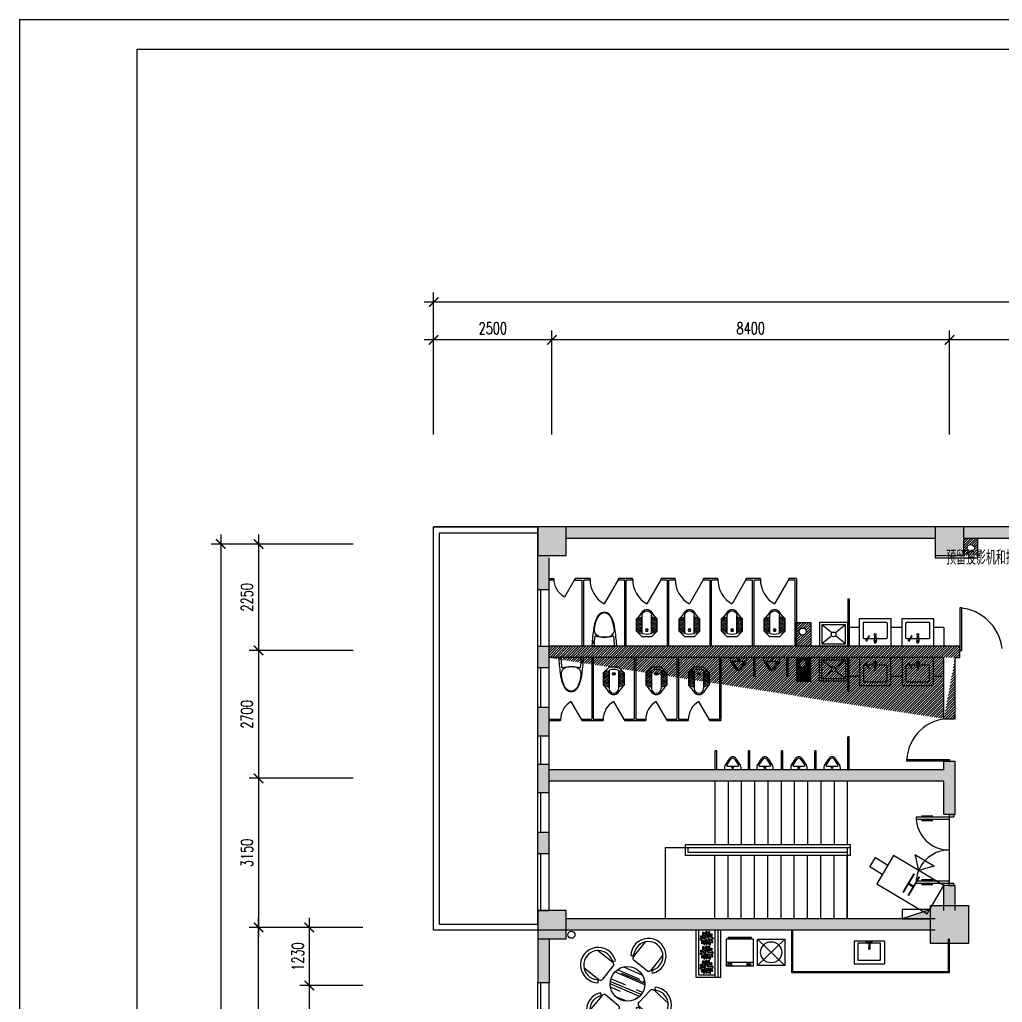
# Model space of a CAD drawing. Extents: x 243000 to 1039751, y -184758 to -16773.
# Drawn here: x 818454 to 839219, y -69731 to -48970 of the extents above; entities that cross this region are included whole.
import ezdxf
from ezdxf.enums import TextEntityAlignment as Align

# ---------------------------------------------------------------- set-up
doc = ezdxf.new("R2010")
doc.units = 0
doc.header["$LTSCALE"] = 1000
doc.header["$MEASUREMENT"] = 0
doc.layers.get('0').update_dxf_attribs({"linetype": 'CONTINUOUS'})
for name, color, linetype in [('2F-p', 2, 'CONTINUOUS'), ('rd-PDS点', 3, 'CONTINUOUS'), ('WALL', 7, 'CONTINUOUS'), ('WINDOW_TEXT', 7, 'CONTINUOUS'), ('Z-TEXT', 7, 'CONTINUOUS'), ('图层2', 7, 'CONTINUOUS'), ('家具', 2, 'CONTINUOUS'), ('植物', 250, 'CONTINUOUS'), ('楼梯', 4, 'CONTINUOUS'), ('洁具', 4, 'CONTINUOUS'), ('消火栓', 1, 'CONTINUOUS'), ('玻璃线', 5, 'CONTINUOUS'), ('轴线标注', 1, 'CONTINUOUS'), ('门', 3, 'CONTINUOUS'), ('隔断', 5, 'CONTINUOUS')]:
    doc.layers.add(name, color=color, linetype=linetype)
doc.styles.add('DIM_FONT', font='romans.shx', dxfattribs={"width": 0.7, "height": 250, "bigfont": 'hztxt.shx'})
doc.styles.add('rd-1', font='')
doc.styles.add('ROMANS', font='romans.shx', dxfattribs={"width": 0.7, "bigfont": 'hzdxf.shx'})
doc.styles.add('SIMPLEX', font='SIMPLEX.SHX')
doc.styles.get('rd-1').set_extended_font_data('SimSun')
pattern_1 = [(45, (504728.568, 22557.45), (-26.5165043, 26.5165043), [])]

# ---------------------------------------------------------------- blocks, each defined once
blk = doc.blocks.new('_fzh')
at = {"layer": 'WALL'}
blk.add_hatch(color=7, dxfattribs=at).paths.add_polyline_path([(0.5, 0.5), (-0.5, 0.5), (-0.5, -0.5), (0.5, -0.5)])
at = {"layer": 'WALL', "color": 7}
blk.add_lwpolyline([(-0.5, -0.5), (0.5, -0.5), (0.5, 0.5), (-0.5, 0.5)], close=True, dxfattribs=at)
blk = doc.blocks.new('_LV12')
at = {"color": 8}
for p, q in [((-250, -50), (-39, -219)), ((39, -219), (250, -50)), ((-250, -450), (-39, -281)), ((39, -281), (250, -450))]:
    blk.add_line(p, q, dxfattribs=at)
for points in [[(300, -500), (300, 0), (-300, 0), (-300, -500)], [(250, -450), (250, -50), (-250, -50), (-250, -450)]]:
    blk.add_lwpolyline(points, close=True, dxfattribs=at)
blk.add_circle((0, -250), 50, dxfattribs=at)
blk = doc.blocks.new('_LV13')
at = {"color": 8}
blk.add_circle((0, 0), 0.5, dxfattribs=at)
blk = doc.blocks.new('vreregre')
at = {"layer": '洁具', "color": 7}
for p, q in [((1904780, -62108), (1903980, -62108)), ((1903980, -62708), (1903980, -62108)), ((1904780, -62708), (1904780, -62108)), ((1904368, -62652), (1904368, -62533)), ((1904393, -62652), (1904393, -62533)), ((1903980, -62708), (1904780, -62708)), ((1904343, -62652), (1904368, -62652)), ((1904393, -62652), (1904418, -62652))]:
    blk.add_line(p, q, dxfattribs=at)
blk.add_lwpolyline([(1904452, -62652), (1904680, -62652), (1904680, -62208), (1904080, -62208), (1904080, -62652), (1904309, -62652)], dxfattribs=at)
for centre, radius in [((1904326, -62670), 25), ((1904326, -62670), 20), ((1904435, -62670), 25), ((1904435, -62670), 20)]:
    blk.add_circle(centre, radius, dxfattribs=at)
for centre, radius, start, end in [((1904380, -62521), 25, 300, 240), ((1904380, -62533), 12.5, 0, 180), ((1904380, -62652), 12.5, 180, 0)]:
    blk.add_arc(centre, radius, start, end, dxfattribs=at)
blk = doc.blocks.new('A$C692518CD')
at = {"layer": '洁具', "color": 7}
blk.add_line((560, 75), (0, 75), dxfattribs=at)
for points in [[(0, 575), (560, 575), (560, 0), (0, 0)], [(522, 596), (34, 596), (34, 610), (522, 610)], [(33, 53), (103, 53), (103, 16), (33, 16)], [(432, 58), (445, 58), (445, 22), (432, 22)], [(462, 58), (474, 58), (474, 22), (462, 22)], [(492, 58), (504, 58), (504, 22), (492, 22)]]:
    blk.add_lwpolyline(points, close=True, dxfattribs=at)
blk = doc.blocks.new('sretr')
at = {"layer": '图层2', "color": 7, "ltscale": 4}
for p, q in [((440421, -247442), (440410, -247412)), ((440431, -247441), (440475, -247445)), ((440854, -247471), (440813, -247455)), ((440863, -247476), (440885, -247454)), ((439996, -247714), (439974, -247692)), ((439976, -247764), (439991, -247723)), ((441128, -247957), (441132, -247913)), ((441131, -247903), (441161, -247893)), ((439950, -248033), (439920, -248042)), ((439949, -248023), (439954, -247979)), ((441063, -248303), (441084, -248326)), ((441070, -248294), (441088, -248254)), ((440206, -248467), (440184, -248489)), ((440256, -248489), (440215, -248473)), ((440562, -248527), (440605, -248535)), ((440616, -248534), (440623, -248565))]:
    blk.add_line(p, q, dxfattribs=at)
for points in [[(439798, -247363), (440021, -247711, 0.414214), (440097, -247727), (440393, -247538, 0.414214), (440410, -247462), (440187, -247114), (440185, -247115)], [(441460, -247670), (441110, -247890, -0.414214), (441034, -247872), (440847, -247574, -0.414214), (440864, -247499), (441214, -247279), (441215, -247281)], [(439849, -248652), (440204, -248442, 0.414214), (440223, -248367), (440044, -248064, 0.414214), (439969, -248045), (439613, -248255), (439615, -248257)], [(440821, -248881), (440631, -248515, -0.414214), (440654, -248440), (440967, -248279, -0.414214), (441041, -248302), (441231, -248669), (441228, -248670)]]:
    blk.add_lwpolyline(points, format="xyb", dxfattribs=at)
for centre, radius, start, end in [((440102, -247412), 374, 355.0026, 250.2113), ((440102, -247412), 308, 359.9443, 245.2696), ((441164, -247585), 374, 264.5466, 159.7554), ((441164, -247585), 308, 269.4884, 154.8137), ((440398, -247418), 13.6, 218.6729, 24.6249), ((440426, -247440), 5.5, 198.6886, 355.0026), ((440859, -247472), 5.5, 159.7554, 316.0694), ((440894, -247464), 13.6, 130.133, 296.0851), ((439984, -247681), 15.2, 226.2811, 20.6751), ((439993, -247718), 5.5, 250.2113, 46.5253), ((441133, -247908), 5.5, 108.2327, 264.5466), ((441156, -247878), 15.2, 134.0828, 288.4769), ((439908, -248350), 374, 83.0002, 338.209), ((439908, -248350), 308, 87.9419, 333.2672), ((439925, -248055), 13.6, 306.6705, 112.6225), ((439948, -248028), 5.5, 286.6862, 83.0002), ((440930, -248593), 374, 169.7781, 64.9869), ((440930, -248593), 308, 174.7198, 60.0451), ((441073, -248334), 13.6, 35.3645, 201.3165), ((441067, -248299), 5.5, 64.9869, 221.3008), ((440173, -248478), 15.2, 314.2787, 108.6728), ((440210, -248471), 5.5, 338.209, 134.5229), ((440611, -248536), 5.5, 13.4641, 169.7781), ((440638, -248561), 15.2, 39.3143, 193.7083)]:
    blk.add_arc(centre, radius, start, end, dxfattribs=at)
at = {"layer": '家具', "color": 7}
for p, q in [((440892, -248129), (440387, -247665)), ((440832, -247993), (440449, -247641)), ((440910, -247919), (440595, -247629)), ((440703, -248326), (440206, -247869)), ((440750, -248301), (440228, -247821)), ((440509, -248005), (440258, -247773)), ((440902, -248101), (440512, -247743)), ((440359, -248094), (440189, -247938)), ((440911, -248065), (440893, -248049)), ((440416, -248333), (440223, -248156)), ((440636, -248349), (440616, -248331)), ((440794, -248267), (440693, -248174))]:
    blk.add_line(p, q, dxfattribs=at)
at = {"layer": '家具', "color": 7, "ltscale": 5}
blk.add_circle((440551, -247993), 367, dxfattribs=at)
blk = doc.blocks.new('4234252')
at = {"layer": '植物', "color": 250}
for centre, major_axis, start_param, end_param in [((240871, -95579), (0, 135), 0.993138, 2.941338), ((241088, -95435), (0, 361), 1.768065, 2.394191), ((240732, -95664), (0, 164), -1.536179, -0.266269), ((240941, -95570), (0, 111), 0.524495, 1.44463), ((241174, -95583), (0, 333), 1.236152, 1.684397), ((241015, -95642), (0, 153), 0.043698, 1.674423), ((240841, -95531), (0, 80.5), 4.636915, 5.505824), ((241158, -95713), (0, 278), 0.639486, 1.52962), ((240804, -95514), (0, 230), 3.782582, 4.816003), ((240791, -95879), (0, 180), -0.359457, 0.901022), ((240963, -97343), (0, 1610), 0.057769, 0.208197), ((240758, -95601), (0, 197), 2.58517, 3.623046), ((240719, -95760), (0, 116), -0.590484, 0.523971), ((240727, -95641), (0, 68.6), 1.837662, 3.28234), ((241967, -90706), (0, 5161), 2.859263, 2.883945), ((240808, -95861), (0, 100), 0.866574, 2.12611), ((240879, -95940), (0, 167), 0.529927, 1.415675), ((240899, -95887), (0, 130), 0.536111, 2.111388), ((241170, -96028), (0, 420), 0.851058, 1.394467), ((240732, -95789), (0, 181), 3.564494, 4.731128), ((241062, -95764), (0, 188), 1.685863, 2.993944), ((240592, -95901), (0, 353), 4.598653, 5.009933), ((240434, -96310), (0, 763), -1.079212, -0.769242), ((241023, -95802), (0, 149), -1.139226, 0.796843), ((241024, -96038), (0, 327), -0.422616, 0.324932), ((241023, -95509), (0, 268), 2.842055, 3.671774), ((240901, -95911), (0, 157), 4.459149, 5.917613), ((241124, -95786), (0, 203), 0.122173, 0.899859), ((241061, -95680), (0, 105), -0.445664, 0.775754), ((240962, -95983), (0, 210), -0.986532, -0.211254), ((241049, -95853), (0, 80.1), 4.540681, 6.538815), ((241111, -95627), (0, 240), 2.774119, 3.178977), ((240970, -95533), (0, 156), 3.800502, 4.372702), ((240537, -95587), (0, 392), 3.724097, 3.920593), ((240934, -95878), (0, 69.9), 1.664297, 2.699348), ((240882, -95893), (0, 55.6), 3.671935, 4.903974)]:
    blk.add_ellipse(centre, major_axis=major_axis, ratio=0.897571, start_param=start_param, end_param=end_param, dxfattribs=at)
blk = doc.blocks.new('_ArchTick')
at = {"color": 0, "linetype": 'ByBlock', "const_width": 0.15}
blk.add_lwpolyline([(-0.5, -0.5), (0.5, 0.5)], dxfattribs=at)
blk = doc.blocks.new('A$C48413B5D')
at = {"color": 8}
for p, q in [((0, 22), (0, 487)), ((61, 36), (105, 41)), ((63, 20), (61, 36)), ((106, 24), (63, 20)), ((105, 44), (71, 41)), ((71, 41), (71, 38)), ((105, 41), (105, 44)), ((105, 41), (106, 24))]:
    blk.add_line(p, q, dxfattribs=at)
for centre, radius, start, end in [((21, 488), 21.3, 84.3694, 181.1223), ((10, 453), 9.5, 88.8366, 186.8562), ((-31, -1525), 1988, 82.9992, 88.8366), ((-262, -3912), 4431, 81.6916, 86.3021), ((647, 263), 463, 157.9556, 180.9676), ((345, 310), 151, 82.9692, 172.1351), ((210, 440), 8.29, 337.9556, 81.067), ((251, -436), 903, 68.4531, 82.8162), ((234, -509), 991, 70.7068, 81.6781), ((381, -4), 467, 50.0653, 67.1827), ((647, 246), 463, 179.0324, 202.0444), ((703, 260), 513, 172.1351, 180.5584), ((703, 249), 513, 179.4416, 187.8649), ((412, 45), 398, 49.2492, 64.5915), ((587, 255), 124, 359.2097, 47.3582), ((587, 254), 124, 312.6366, 359.6318), ((604, 263), 119, 355.5423, 49.9861), ((604, 246), 119, 309.9347, 3.6449), ((10, 56), 9.5, 173.1438, 271.1634), ((21, 21), 21.3, 178.8777, 275.6306), ((-31, 2034), 1988, 271.1634, 277.0008), ((-262, 4422), 4431, 273.6979, 278.3084), ((345, 199), 151, 187.8649, 277.0308), ((210, 69), 8.29, 278.933, 22.0444), ((251, 945), 903, 277.1838, 291.5469), ((234, 1018), 991, 278.3219, 289.2932), ((381, 513), 467, 292.8173, 309.9347), ((412, 464), 398, 295.4085, 310.7508)]:
    blk.add_arc(centre, radius, start, end, dxfattribs=at)
blk = doc.blocks.new('A$C544B18FA')
at = {"layer": '洁具', "color": 8}
for p, q in [((0, 380), (120, 424)), ((120, 80), (120, 452)), ((320, 80), (320, 452)), ((440, 380), (320, 424)), ((0, 350), (120, 394)), ((0, 120), (0, 380)), ((0, 320), (120, 364)), ((0, 290), (120, 334)), ((0, 260), (120, 304)), ((0, 230), (120, 274)), ((0, 200), (120, 244)), ((0, 170), (120, 214)), ((440, 350), (320, 394)), ((440, 320), (320, 364)), ((440, 290), (320, 334)), ((440, 260), (320, 304)), ((440, 230), (320, 274)), ((440, 200), (320, 244)), ((440, 170), (320, 214)), ((440, 120), (440, 380)), ((0, 140), (120, 184)), ((120, 0), (0, 120)), ((7, 113), (120, 154)), ((29, 91), (120, 124)), ((51, 69), (120, 94)), ((440, 140), (320, 184)), ((433, 113), (320, 154)), ((411, 91), (320, 124)), ((320, 0), (440, 120)), ((389, 69), (320, 94)), ((120, 0), (320, 0))]:
    blk.add_line(p, q, dxfattribs=at)
for radius in [29, 19]:
    blk.add_circle((220, 141), radius, dxfattribs=at)
for centre, radius, start, end in [((-505, 915), 736, 313.38, 329.6162), ((220, 452), 100, 0, 180), ((220, 452), 128, 44.903, 135.097), ((945, 915), 736, 210.3838, 226.62), ((135, 80), 15, 180, 249.7576), ((220, 311), 261, 249.7576, 290.2424), ((305, 80), 15, 290.2424, 0)]:
    blk.add_arc(centre, radius, start, end, dxfattribs=at)
blk = doc.blocks.new('_dblk')
blk.add_line((-0.5, 0), (0, -0.866))
blk.add_arc((-0.5, 0), 1, 300, 0)
at = {"layer": 'WINDOW_TEXT', "style": 'SIMPLEX', "flags": 9}
blk.add_attdef('A', text='', height=1, dxfattribs=at).set_placement((0, 1.5), align=Align.MIDDLE)
blk = doc.blocks.new('542422')
at = {"layer": '消火栓'}
blk.add_hatch(color=7, dxfattribs=at).paths.add_polyline_path([(116564, 164856), (115964, 164656), (116564, 164656)])
at = {"layer": '消火栓', "color": 7}
blk.add_line((116564, 164856), (115964, 164656), dxfattribs=at)
blk.add_lwpolyline([(115964, 164856), (115964, 164656), (116564, 164656), (116564, 164856)], close=True, dxfattribs=at)
blk = doc.blocks.new('qjjk')
at = {"layer": 'rd-PDS点', "color": 4, "linetype": 'Continuous', "lineweight": -3, "ltscale": 0.0001}
for p, q in [((9508382, 12632673), (9508383, 12633199)), ((9508383, 12633199), (9509319, 12633199)), ((9509319, 12633199), (9509318, 12632672)), ((9508382, 12633024), (9508148, 12633024)), ((9508148, 12633024), (9508148, 12632848)), ((9508148, 12632848), (9508382, 12632848)), ((9509318, 12632672), (9508382, 12632673)), ((9508850, 12632672), (9508685, 12632490)), ((9509016, 12632489), (9508850, 12632672)), ((9508664, 12632484), (9509032, 12632484))]:
    blk.add_line(p, q, dxfattribs=at)
at = {"layer": 'rd-PDS点', "color": 4, "linetype": 'Continuous', "lineweight": -3, "ltscale": 0.0001, "style": 'rd-1', "oblique": 360, "width": 0.7}
blk.add_text('H', height=351, rotation=359.9685, dxfattribs=at).set_placement((9508863, 12632927), align=Align.MIDDLE)
blk = doc.blocks.new('fasdfa')
at = {"color": 4}
for p, q in [((898917, -115831.9), (927877.7, -115831.9)), ((898917, -115831.9), (898917, -136309.2)), ((899892.1, -116075.7), (927634, -116075.7)), ((899892.1, -136065.5), (899892.1, -116075.7))]:
    blk.add_line(p, q, dxfattribs=at)

msp = doc.modelspace()

# ---------------------------------------------------------------- hatches: boundary and pattern name
at = {"layer": 'WALL'}
for points in [[(837802, -59928.1), (837802, -59688), (830002, -59688), (830002, -59928.1)], [(845902, -59688), (838402, -59688), (838402, -59928.1), (845902, -59928)], [(829402, -61008), (829642, -61008), (829642, -60288), (829402, -60288)], [(838222, -64638), (837982, -64638), (837982, -64818), (829642, -64818), (829642, -65058.1), (837982, -65058.1), (837982, -65763), (838222, -65763)], [(838222, -67263), (838195.7, -67263), (838195.7, -67263), (838095.7, -67263), (838095.7, -67263), (837982, -67263), (837982, -67788), (838222, -67788)], [(838502, -67688), (837702, -67688), (837702, -68488), (838502, -68488)], [(837802, -67968.1), (830002, -67968.1), (830002, -68208.1), (837802, -68208.1)], [(829642, -68388), (829402, -68388), (829402, -69318), (829642, -69318)]]:
    msp.add_hatch(color=7, dxfattribs=at).paths.add_polyline_path(points)
h = msp.add_hatch(dxfattribs=at)
h.set_pattern_fill('ANSI31', scale=300, style=0)
h.set_pattern_definition(pattern_1)
h.paths.add_polyline_path([(838402, -60288), (838702, -60288), (838702, -59928.1), (838402, -59928.1)])
h.paths.add_polyline_path([(838477, -60133, -1), (838627, -60133, -1)], flags=16)
h = msp.add_hatch(dxfattribs=at)
h.set_pattern_fill('ANSI31', scale=300, style=0)
h.set_pattern_definition(pattern_1)
h.paths.add_polyline_path([(835172, -61708), (834872, -61708), (834872, -62208), (835172, -62208)])
h.paths.add_polyline_path([(834923.5, -61897.2, -1), (835073.5, -61897.2, -1)], flags=16)
h = msp.add_hatch(color=7, dxfattribs=at)
h.paths.add_polyline_path([(829402, -62658), (829402, -62208), (829642, -62208), (829642, -62658)])
h.paths.add_polyline_path([(829402, -63498), (829642, -63498), (829642, -64098), (829402, -64098)])
h.paths.add_polyline_path([(829402, -64698), (829642, -64698), (829642, -65298), (829402, -65298)])
h.paths.add_polyline_path([(829402, -66138), (829642, -66138), (829642, -66588), (829402, -66588)])
edge = h.paths.add_edge_path()
edge.add_line((829642, -62118), (829642, -62358.1))
h = msp.add_hatch(dxfattribs=at)
h.set_pattern_fill('ANSI31', scale=300, style=0)
h.set_pattern_definition([(45, (504728.535, -4787.3), (-26.5165043, 26.5165043), [])])
edge = h.paths.add_edge_path()
edge.add_line((829642, -62208), (829642, -62448.1))
edge.add_line((838222, -62448.1), (838322, -62448.1))
edge.add_line((838322, -62448.1), (838322, -62208))
edge.add_line((837982, -62448.1), (829642, -62448.1))
edge.add_line((838322, -62208), (829642, -62208))
edge.add_line((837982, -63738), (838222, -63738))
edge.add_line((838222, -63738), (838222, -62448.1))
edge.add_line((837982, -63738), (837982, -62448.1))
h = msp.add_hatch(dxfattribs=at)
h.set_pattern_fill('ANSI31', scale=300, style=0)
h.set_pattern_definition(pattern_1)
h.paths.add_polyline_path([(835172, -62448.1), (834872, -62448.1), (834872, -62948.1), (835172, -62948.1)])
h.paths.add_polyline_path([(834923.5, -62578.9, -1), (835073.5, -62578.9, -1)], flags=16)

# ---------------------------------------------------------------- linework, layer by layer
at = {"color": 7}
msp.add_lwpolyline([(837802, -59928.1), (837802, -60338), (838702, -60338), (838702, -59937.3)], dxfattribs=at)
at = {"layer": 'WALL', "color": 7}
for p, q in [((827202, -59928.1), (827202, -59688)), ((853972, -59688), (827202, -59688)), ((829402, -61008), (829402, -59688)), ((827202, -67968), (827202, -59928.1)), ((837802, -59928.1), (830002, -59928.1)), ((845902, -59928), (838402, -59928.1)), ((838702, -60338), (838702, -59928.1)), ((829642, -61008), (829642, -60338)), ((838402, -60338), (838702, -60338)), ((829402, -61008), (829642, -61008)), ((834872, -62208), (834872, -61708)), ((834872, -61708), (835172, -61708)), ((835172, -61708), (835172, -62208)), ((829402, -62658), (829402, -62208)), ((829402, -62208), (829642, -62208)), ((829642, -62658), (829642, -62208)), ((838322, -62208), (829642, -62208)), ((838322, -62448.1), (838322, -62208)), ((837982, -62448.1), (829642, -62448.1)), ((834872, -62448.1), (834872, -62948.1)), ((835172, -62948.1), (835172, -62448.1)), ((837982, -63738), (837982, -62448.1)), ((838222, -63738), (838222, -62448.1)), ((838222, -62448.1), (838322, -62448.1)), ((829402, -62658), (829642, -62658)), ((834872, -62948.1), (835172, -62948.1)), ((829402, -64098), (829402, -63498)), ((829402, -63498), (829642, -63498)), ((829642, -64098), (829642, -63498)), ((837982, -63738), (838222, -63738)), ((829402, -64098), (829642, -64098)), ((829402, -65298), (829402, -64698)), ((829402, -64698), (829642, -64698)), ((829642, -65298), (829642, -64698)), ((837982, -64818), (837982, -64638)), ((837982, -64638), (838222, -64638)), ((838222, -65763), (838222, -64638)), ((837982, -64818), (829642, -64818)), ((837982, -65058.1), (829642, -65058.1)), ((837982, -65763), (837982, -65058.1)), ((829402, -65298), (829642, -65298)), ((838222, -65763), (837982, -65763)), ((838095.7, -65763), (838195.7, -65763)), ((829402, -66588), (829402, -66138)), ((829402, -66138), (829642, -66138)), ((829642, -66588), (829642, -66138)), ((829402, -66588), (829642, -66588)), ((837982, -67788), (837982, -67263)), ((838222, -67263), (837982, -67263)), ((838095.7, -67263), (838195.7, -67263)), ((838222, -67788), (838222, -67263)), ((837702, -67688), (838502, -67688)), ((837702, -68488), (837702, -67688)), ((838502, -67688), (838502, -68488)), ((829402, -68088), (829402, -67788)), ((829402, -67788), (829642, -67788)), ((827202, -68208.1), (827202, -67968)), ((829402, -68088), (829402, -69318)), ((837802, -67968.1), (830002, -67968.1)), ((837802, -68208.1), (827202, -68208.1)), ((829402, -68208.1), (829402, -69318)), ((829642, -68388), (829642, -69318)), ((829642, -68388), (829642, -69318)), ((838502, -68488), (837702, -68488)), ((829642, -69318), (829402, -69318)), ((829642, -69318), (829402, -69318))]:
    msp.add_line(p, q, dxfattribs=at)
for points in [[(829402, -68208), (827202, -68208.1), (827202, -59688), (829402, -59688)], [(829402, -68088), (827322, -68088.1), (827322, -59808), (829402, -59808)]]:
    msp.add_lwpolyline(points, dxfattribs=at)
for centre in [(838552, -60133), (830113.2, -68302.9), (830113.2, -68302.9)]:
    msp.add_circle(centre, 75, dxfattribs=at)
at = {"layer": '家具', "color": 7}
for p, q in [((834771.7, -69108.1), (834771.7, -68208.1)), ((834791.7, -69088.1), (834791.7, -68208.1)), ((838082, -69088.1), (838082, -68388)), ((838102, -69108.1), (838102, -68388)), ((838102, -69108.1), (834771.7, -69108.1)), ((838082, -69088.1), (834791.7, -69088.1))]:
    msp.add_line(p, q, dxfattribs=at)
at = {"layer": '楼梯', "color": 7}
for p, q in [((833142, -65058.1), (833142, -66398.1)), ((833422, -65058.1), (833422, -66398.1)), ((833702, -65058.1), (833702, -66398.1)), ((833982, -65058.1), (833982, -66398.1)), ((834262, -65058.1), (834262, -66398.1)), ((834542, -65058.1), (834542, -66398.1)), ((834822, -65058.1), (834822, -66398.1)), ((835102, -65058.1), (835102, -66398.1)), ((835382, -65058.1), (835382, -66398.1)), ((835662, -65058.1), (835662, -66398.1)), ((835942, -65058.1), (835942, -66398.1)), ((832522, -66628.1), (832522, -66398.1)), ((832522, -66398.1), (836002, -66398.1)), ((834068, -66398.1), (836002, -66398.1)), ((836002, -66398.1), (836002, -66458.1)), ((836002, -66398.1), (836002, -66628.1)), ((832102, -66458.1), (836002, -66458.1)), ((832102, -67968.1), (832102, -66458.1)), ((836002, -66628.1), (832522, -66628.1)), ((832582, -66568.1), (832582, -66458.1)), ((832582, -66458.1), (835942, -66458.1)), ((835942, -66568.1), (832582, -66568.1)), ((833142, -67968.1), (833142, -66628.1)), ((833422, -67968.1), (833422, -66628.1)), ((833702, -67968.1), (833702, -66628.1)), ((833982, -67968.1), (833982, -66628.1)), ((834262, -67968.1), (834262, -66628.1)), ((834542, -67968.1), (834542, -66628.1)), ((834822, -67968.1), (834822, -66628.1)), ((835102, -67968.1), (835102, -66628.1)), ((835382, -67968.1), (835382, -66628.1)), ((835662, -67968.1), (835662, -66628.1)), ((835942, -66458.1), (835942, -67968)), ((835942, -66458.1), (835942, -66568.1)), ((835942, -67968.1), (835942, -66628.1))]:
    msp.add_line(p, q, dxfattribs=at)
at = {"layer": '洁具', "color": 7}
for p, q in [((829642, -60778), (829743.5, -60778)), ((829743.5, -60808), (829642, -60808)), ((829743.5, -60778), (829743.5, -60808)), ((830507, -60778), (830192, -60778)), ((830192, -60778), (830192, -60808)), ((830192, -60778), (830192, -60808)), ((830192, -60808), (830342, -60808)), ((830342, -62208), (830342, -60808)), ((830372, -62208), (830372, -60808)), ((830507, -60808), (830372, -60808)), ((830507, -60808), (830507, -60778)), ((831107, -60793), (830807, -61312.6)), ((831407, -60778), (831107, -60778)), ((831107, -60808), (831107, -60778)), ((831242, -60808), (831107, -60808)), ((831242, -62208), (831242, -60808)), ((831242, -62208), (831242, -60808)), ((831272, -62208), (831272, -60808)), ((831272, -62208), (831272, -60808)), ((831407, -60808), (831272, -60808)), ((831407, -60808), (831407, -60778)), ((832007, -60793), (831707, -61312.6)), ((832307, -60778), (832007, -60778)), ((832007, -60808), (832007, -60778)), ((832142, -60808), (832007, -60808)), ((832142, -62208), (832142, -60808)), ((832172, -62208), (832172, -60808)), ((832307, -60808), (832172, -60808)), ((832307, -60808), (832307, -60778)), ((832907, -60793), (832607, -61312.6)), ((833207, -60778), (832907, -60778)), ((832907, -60808), (832907, -60778)), ((833042, -60808), (832907, -60808)), ((833042, -62208), (833042, -60808)), ((833042, -62208), (833042, -60808)), ((833072, -60778), (833072, -60778)), ((833072, -62208), (833072, -60808)), ((833072, -62208), (833072, -60808)), ((833207, -60808), (833072, -60808)), ((833207, -60808), (833072, -60808)), ((833207, -60808), (833207, -60778)), ((833807, -60793), (833507, -61312.6)), ((834107, -60778), (833807, -60778)), ((833807, -60808), (833807, -60778)), ((833942, -60808), (833807, -60808)), ((833942, -62208), (833942, -60808)), ((833972, -62208), (833972, -60808)), ((834107, -60808), (833972, -60808)), ((834107, -60808), (834107, -60778)), ((834707, -60793), (834407, -61312.6)), ((834872, -60778), (834707, -60778)), ((834707, -60808), (834707, -60778)), ((834842, -60808), (834707, -60808)), ((834842, -62208), (834842, -60808)), ((834872, -60778), (834872, -62208)), ((835952, -61208.3), (835952, -62208)), ((835952, -61208.3), (835982, -61208.3)), ((835982, -61208.3), (835982, -62208)), ((835982, -61608), (835982, -62208)), ((836202, -61808), (835982, -61808)), ((837102, -61808), (836862, -61808)), ((837982, -61808), (837762, -61808)), ((837982, -61808), (837982, -62208)), ((836395.7, -61986.2), (836347.2, -62069.4)), ((836404.3, -61991.2), (836355.8, -62074.5)), ((836517.5, -62000.1), (836511.1, -62114)), ((836547.5, -62000.2), (836553, -62114.1)), ((837295.7, -61986.2), (837247.2, -62069.4)), ((837304.3, -61991.2), (837255.8, -62074.5)), ((837417.5, -62000.1), (837411.1, -62114)), ((837447.5, -62000.2), (837453, -62114.1)), ((836862, -62208), (836202, -62208)), ((836512.1, -62098.1), (836513.3, -62114)), ((836535.8, -62128), (836528.2, -62127.9)), ((836550.8, -62114.2), (836552.1, -62098.2)), ((837762, -62208), (837102, -62208)), ((837412.1, -62098.1), (837413.3, -62114)), ((837435.8, -62128), (837428.2, -62127.9)), ((837450.8, -62114.2), (837452.1, -62098.2)), ((830542, -62448.1), (830542, -63748.1)), ((830572, -62448.1), (830572, -63748.1)), ((831442, -62448.1), (831442, -63748.1)), ((831442, -62448.1), (831442, -63748.1)), ((831472, -62448.1), (831472, -63748.1)), ((831472, -62448.1), (831472, -63748.1)), ((832342, -62448.1), (832342, -63748.1)), ((832372, -62448.1), (832372, -63748.1)), ((833242, -62448.1), (833242, -63748.1)), ((833242, -62448.1), (833242, -63748.1)), ((833272, -62448.1), (833272, -63748.1)), ((833272, -62448.1), (833272, -63778.1)), ((833475.4, -62509.3), (833475.4, -62448.1)), ((833475.4, -62448.1), (833815.4, -62448.1)), ((833815.4, -62509.3), (833815.4, -62448.1)), ((833957, -62448.1), (833957, -62848.1)), ((833987, -62448.1), (833987, -62848.1)), ((834175.4, -62509.2), (834175.4, -62448.1)), ((834175.4, -62448.1), (834515.4, -62448.1)), ((834515.4, -62509.2), (834515.4, -62448.1)), ((834657, -62448.1), (834657, -62848.1)), ((834687, -62448.1), (834687, -62848.1)), ((835952, -63147.8), (835952, -62448.1)), ((835982, -63048.1), (835982, -62448.1)), ((835982, -63147.8), (835982, -62448.1)), ((836862, -62448.1), (836202, -62448.1)), ((837762, -62448.1), (837102, -62448.1)), ((833483.5, -62536.5), (833576.1, -62678.7)), ((833521.2, -62539.6), (833602.1, -62663.7)), ((833529.6, -62524.1), (833761.2, -62524.1)), ((833688.7, -62663.7), (833769.5, -62539.6)), ((833714.6, -62678.7), (833807.3, -62536.5)), ((834183.5, -62536.5), (834276.1, -62678.7)), ((834221.2, -62539.6), (834302.1, -62663.7)), ((834229.6, -62524.1), (834461.2, -62524.1)), ((834388.7, -62663.7), (834469.5, -62539.6)), ((834414.7, -62678.7), (834507.3, -62536.5)), ((836395.7, -62669.9), (836347.2, -62586.7)), ((836404.3, -62664.9), (836355.8, -62581.7)), ((836517.5, -62656), (836511.1, -62542.2)), ((836512.1, -62558.1), (836513.3, -62542.1)), ((836535.8, -62528.2), (836528.2, -62528.2)), ((836547.5, -62655.9), (836553, -62542)), ((836550.8, -62542), (836552.1, -62557.9)), ((837295.7, -62669.9), (837247.2, -62586.7)), ((837304.3, -62664.9), (837255.8, -62581.7)), ((837417.5, -62656), (837411.1, -62542.2)), ((837412.1, -62558.1), (837413.3, -62542.1)), ((837435.8, -62528.2), (837428.2, -62528.2)), ((837447.5, -62655.9), (837453, -62542)), ((837450.8, -62542), (837452.1, -62557.9)), ((833987, -62848.1), (833957, -62848.1)), ((834687, -62848.1), (834657, -62848.1)), ((836202, -62848.1), (835982, -62848.1)), ((837102, -62848.1), (836862, -62848.1)), ((837982, -62848.1), (837762, -62848.1)), ((835952, -63147.8), (835982, -63147.8)), ((830332, -63763.1), (830107, -63373.4)), ((831232, -63763.1), (831007, -63373.4)), ((832132, -63763.1), (831907, -63373.4)), ((833032, -63763.1), (832807, -63373.4)), ((829642, -63748.1), (829882, -63748.1)), ((829882, -63748.1), (829882, -63778.1)), ((830332, -63748.1), (830542, -63748.1)), ((830332, -63748.1), (830332, -63778.1)), ((830572, -63748.1), (830782, -63748.1)), ((830782, -63748.1), (830782, -63778.1)), ((831232, -63748.1), (831442, -63748.1)), ((831232, -63748.1), (831232, -63778.1)), ((831472, -63748.1), (831682, -63748.1)), ((831682, -63748.1), (831682, -63778.1)), ((832132, -63748.1), (832342, -63748.1)), ((832132, -63748.1), (832132, -63778.1)), ((832372, -63748.1), (832582, -63748.1)), ((832582, -63748.1), (832582, -63778.1)), ((833032, -63748.1), (833242, -63748.1)), ((833032, -63748.1), (833032, -63778.1)), ((829642, -63778.1), (829882, -63778.1)), ((830332, -63778.1), (830782, -63778.1)), ((831232, -63778.1), (831472, -63778.1)), ((831442, -63778.1), (831442, -63778.1)), ((831442, -63778.1), (831682, -63778.1)), ((832132, -63778.1), (832582, -63778.1)), ((833032, -63778.1), (833272, -63778.1)), ((835952, -64818), (835952, -64118.3)), ((835982, -64118.3), (835952, -64118.3)), ((835982, -64818), (835982, -64118.3)), ((833183.2, -64413.8), (833153.2, -64413.8)), ((833883.2, -64413.8), (833853.2, -64413.8)), ((834583.2, -64413.8), (834553.2, -64413.8)), ((835283.2, -64413.8), (835253.2, -64413.8)), ((833350.7, -64752.6), (833350.7, -64813.8)), ((833358.8, -64725.3), (833451.4, -64583.2)), ((833396.5, -64722.3), (833477.4, -64598.2)), ((833404.9, -64737.8), (833636.5, -64737.8)), ((833564, -64598.2), (833644.8, -64722.3)), ((833589.9, -64583.2), (833682.6, -64725.3)), ((833690.7, -64752.6), (833690.7, -64813.8)), ((834028.2, -64752.6), (834028.2, -64813.8)), ((834036.3, -64725.3), (834128.9, -64583.2)), ((834074.1, -64722.3), (834154.9, -64598.2)), ((834082.4, -64737.8), (834314, -64737.8)), ((834241.5, -64598.2), (834322.4, -64722.3)), ((834267.5, -64583.2), (834360.1, -64725.3)), ((834368.2, -64752.6), (834368.2, -64813.8)), ((834749.5, -64752.6), (834749.5, -64813.8)), ((834757.6, -64725.3), (834850.3, -64583.2)), ((834795.4, -64722.3), (834876.2, -64598.2)), ((834803.7, -64737.8), (835035.3, -64737.8)), ((834962.8, -64598.2), (835043.7, -64722.3)), ((834988.8, -64583.2), (835081.4, -64725.3)), ((835089.5, -64752.6), (835089.5, -64813.8)), ((835449.5, -64752.6), (835449.5, -64813.8)), ((835457.6, -64725.3), (835550.3, -64583.2)), ((835495.4, -64722.3), (835576.2, -64598.2)), ((835503.7, -64737.8), (835735.3, -64737.8)), ((835662.8, -64598.2), (835743.7, -64722.3)), ((835688.8, -64583.2), (835781.4, -64725.3)), ((835789.5, -64752.6), (835789.5, -64813.8)), ((833350.7, -64813.8), (833690.7, -64813.8)), ((834028.2, -64813.8), (834368.2, -64813.8)), ((834749.5, -64813.8), (835089.5, -64813.8)), ((835449.5, -64813.8), (835789.5, -64813.8)), ((835952, -64818), (835982, -64818)), ((834046.7, -68953.5), (834621.8, -68393.5)), ((834621.8, -68953.5), (834046.7, -68393.5))]:
    msp.add_line(p, q, dxfattribs=at)
for points in [[(836202, -62208), (836202, -61618), (836862, -61618), (836862, -62208)], [(837102, -62208), (837102, -61618), (837762, -61618), (837762, -62208)], [(836202, -62448.1), (836202, -63038.1), (836862, -63038.1), (836862, -62448.1)], [(837102, -62448.1), (837102, -63038.1), (837762, -63038.1), (837762, -62448.1)], [(833153.2, -64813.8), (833153.2, -64413.8)], [(833183.2, -64813.8), (833183.2, -64413.8)], [(833853.2, -64813.8), (833853.2, -64413.8)], [(833883.2, -64813.8), (833883.2, -64413.8)], [(834553.2, -64813.8), (834553.2, -64413.8)], [(834583.2, -64813.8), (834583.2, -64413.8)], [(835253.2, -64813.8), (835253.2, -64413.8)], [(835283.2, -64813.8), (835283.2, -64413.8)]]:
    msp.add_lwpolyline(points, dxfattribs=at)
for points in [[(836514.8, -62048), (836302, -62048, -0.4142136), (836282, -62028), (836282, -61718, -0.4142136), (836302, -61698), (836762, -61698, -0.4142136), (836782, -61718), (836782, -62028, -0.4142136), (836762, -62048), (836549.8, -62048)], [(837414.8, -62048), (837202, -62048, -0.4142136), (837182, -62028), (837182, -61718, -0.4142136), (837202, -61698), (837662, -61698, -0.4142136), (837682, -61718), (837682, -62028, -0.4142136), (837662, -62048), (837449.8, -62048)], [(836514.8, -62608.1), (836302, -62608.1, 0.4142136), (836282, -62628.1), (836282, -62938.1, 0.4142136), (836302, -62958.1), (836762, -62958.1, 0.4142136), (836782, -62938.1), (836782, -62628.1, 0.4142136), (836762, -62608.1), (836549.8, -62608.1)], [(837414.8, -62608.1), (837202, -62608.1, 0.4142136), (837182, -62628.1), (837182, -62938.1, 0.4142136), (837202, -62958.1), (837662, -62958.1, 0.4142136), (837682, -62938.1), (837682, -62628.1, 0.4142136), (837662, -62608.1), (837449.8, -62608.1)]]:
    msp.add_lwpolyline(points, format="xyb", dxfattribs=at)
for points in [[(836552.1, -62098.2, -0.105461), (836550.6, -62105.2, -0.1011103), (836546.2, -62111.3, -0.0955099), (836539.8, -62115.3, -0.091895), (836532, -62116.7, -0.091895), (836524.3, -62115.2, -0.0955099), (836517.9, -62111.2, -0.1011103), (836513.6, -62105.1, -0.105461), (836512.1, -62098.1, -0.105461), (836513.6, -62091, -0.1011103), (836518, -62085, -0.0955099), (836524.4, -62081, -0.091895), (836532.2, -62079.6, -0.091895), (836539.9, -62081.1, -0.0955099), (836546.3, -62085.1, -0.1011103), (836550.6, -62091.2, -0.105461)], [(837452.1, -62098.2, -0.105461), (837450.6, -62105.2, -0.1011103), (837446.2, -62111.3, -0.0955099), (837439.8, -62115.3, -0.091895), (837432, -62116.7, -0.091895), (837424.3, -62115.2, -0.0955099), (837417.9, -62111.2, -0.1011103), (837413.6, -62105.1, -0.105461), (837412.1, -62098.1, -0.105461), (837413.6, -62091, -0.1011103), (837418, -62085, -0.0955099), (837424.4, -62081, -0.091895), (837432.2, -62079.6, -0.091895), (837439.9, -62081.1, -0.0955099), (837446.3, -62085.1, -0.1011103), (837450.6, -62091.2, -0.105461)], [(836552.1, -62557.9, 0.105461), (836550.6, -62550.9, 0.1011103), (836546.2, -62544.8, 0.0955099), (836539.8, -62540.8, 0.091895), (836532, -62539.4, 0.091895), (836524.3, -62540.9, 0.0955099), (836517.9, -62544.9, 0.1011103), (836513.6, -62551, 0.105461), (836512.1, -62558.1, 0.105461), (836513.6, -62565.1, 0.1011103), (836518, -62571.1, 0.0955099), (836524.4, -62575.1, 0.091895), (836532.2, -62576.5, 0.091895), (836539.9, -62575.1, 0.0955099), (836546.3, -62571, 0.1011103), (836550.6, -62564.9, 0.105461)], [(837452.1, -62557.9, 0.105461), (837450.6, -62550.9, 0.1011103), (837446.2, -62544.8, 0.0955099), (837439.8, -62540.8, 0.091895), (837432, -62539.4, 0.091895), (837424.3, -62540.9, 0.0955099), (837417.9, -62544.9, 0.1011103), (837413.6, -62551, 0.105461), (837412.1, -62558.1, 0.105461), (837413.6, -62565.1, 0.1011103), (837418, -62571.1, 0.0955099), (837424.4, -62575.1, 0.091895), (837432.2, -62576.5, 0.091895), (837439.9, -62575.1, 0.0955099), (837446.3, -62571, 0.1011103), (837450.6, -62564.9, 0.105461)]]:
    msp.add_lwpolyline(points, format="xyb", close=True, dxfattribs=at)
msp.add_lwpolyline([(834621.8, -68393.5), (834621.8, -68953.5), (834046.7, -68953.5), (834046.7, -68393.5)], close=True, dxfattribs=at)
for centre, radius in [((836347.2, -62079.4), 10), ((836532, -61957), 21.3), ((837247.2, -62079.4), 10), ((837432, -61957), 21.3), ((833645.4, -62486.1), 17.7), ((834345.4, -62486.1), 17.7), ((836347.2, -62576.7), 10), ((836532, -62699.1), 21.3), ((837247.2, -62576.7), 10), ((837432, -62699.1), 21.3), ((833520.7, -64775.8), 17.7), ((834198.2, -64775.8), 17.7), ((834919.5, -64775.8), 17.7), ((835619.5, -64775.8), 17.7), ((834334.2, -68673.5), 222.8)]:
    msp.add_circle(centre, radius, dxfattribs=at)
for centre, radius, start, end in [((831089.3, -60803.3), 582.3, 178.9911, 241.0089), ((831989.3, -60803.3), 582.3, 178.9911, 241.0089), ((832889.3, -60803.3), 582.3, 178.9911, 241.0089), ((833789.3, -60803.3), 582.3, 178.9911, 241.0089), ((834689.3, -60803.3), 582.3, 178.9911, 241.0089), ((836347.2, -62079.4), 17.5, 76.37739, 43.17429), ((836400, -61988.7), 5, 329.77584, 149.77584), ((836532.4, -62012.4), 19.4, 39.07523, 140.47646), ((837247.2, -62079.4), 17.5, 76.37739, 43.17429), ((837300, -61988.7), 5, 329.77584, 149.77584), ((837432.4, -62012.4), 19.4, 39.07523, 140.47646), ((836532, -62115.2), 21, 176.77488, 2.77681), ((836528.2, -62112.9), 15, 184.16558, 269.77584), ((836535.9, -62113), 15, 269.77584, 355.3861), ((837432, -62115.2), 21, 176.77488, 2.77681), ((837428.2, -62112.9), 15, 184.16558, 269.77584), ((837435.9, -62113), 15, 269.77584, 355.3861), ((833525.4, -62509.3), 50, 180.00007, 213.08637), ((833529.6, -62534.1), 10, 90.00007, 213.08637), ((833645.4, -62638.7), 80, 210.00007, 330.00007), ((833645.4, -62638.7), 50, 210.00007, 330.00007), ((833761.2, -62534.1), 10, 326.91377, 90.00007), ((833765.4, -62509.3), 50, 326.91377, 0.00007), ((834225.4, -62509.2), 50, 180.00007, 213.08637), ((834229.6, -62534.1), 10, 90.00007, 213.08637), ((834345.4, -62638.7), 80, 210.00007, 330.00007), ((834345.4, -62638.7), 50, 210.00007, 330.00007), ((834461.2, -62534.1), 10, 326.91377, 90.00007), ((834465.4, -62509.2), 50, 326.91377, 0.00007), ((836347.2, -62576.7), 17.5, 316.82571, 283.62261), ((836400, -62667.4), 5, 210.22416, 30.22416), ((836532, -62541), 21, 357.22319, 183.22512), ((836528.2, -62543.2), 15, 90.22416, 175.83442), ((836532.4, -62643.7), 19.4, 219.52354, 320.92477), ((836535.9, -62543.2), 15, 4.6139, 90.22416), ((837247.2, -62576.7), 17.5, 316.82571, 283.62261), ((837300, -62667.4), 5, 210.22416, 30.22416), ((837432, -62541), 21, 357.22319, 183.22512), ((837428.2, -62543.2), 15, 90.22416, 175.83442), ((837432.4, -62643.7), 19.4, 219.52354, 320.92477), ((837435.9, -62543.2), 15, 4.6139, 90.22416), ((830332, -63763.1), 450, 120, 180), ((831232, -63763.1), 450, 120, 180), ((832132, -63763.1), 450, 120, 180), ((833032, -63763.1), 450, 120, 180), ((833520.7, -64623.2), 80, 29.99993, 149.99993), ((833520.7, -64623.2), 50, 29.99993, 149.99993), ((834198.2, -64623.2), 80, 29.99993, 149.99993), ((834198.2, -64623.2), 50, 29.99993, 149.99993), ((834919.5, -64623.2), 80, 29.99993, 149.99993), ((834919.5, -64623.2), 50, 29.99993, 149.99993), ((835619.5, -64623.2), 80, 29.99993, 149.99993), ((835619.5, -64623.2), 50, 29.99993, 149.99993), ((833400.7, -64752.6), 50, 146.91363, 179.99993), ((833404.9, -64727.8), 10, 146.91363, 269.99993), ((833636.5, -64727.8), 10, 269.99993, 33.08623), ((833640.7, -64752.6), 50, 359.99993, 33.08623), ((834078.2, -64752.6), 50, 146.91363, 179.99993), ((834082.4, -64727.8), 10, 146.91363, 269.99993), ((834314, -64727.8), 10, 269.99993, 33.08623), ((834318.2, -64752.6), 50, 359.99993, 33.08623), ((834799.5, -64752.6), 50, 146.91363, 179.99993), ((834803.7, -64727.8), 10, 146.91363, 269.99993), ((835035.3, -64727.8), 10, 269.99993, 33.08623), ((835039.5, -64752.6), 50, 359.99993, 33.08623), ((835499.5, -64752.6), 50, 146.91363, 179.99993), ((835503.7, -64727.8), 10, 146.91363, 269.99993), ((835735.3, -64727.8), 10, 269.99993, 33.08623), ((835739.5, -64752.6), 50, 359.99993, 33.08623)]:
    msp.add_arc(centre, radius, start, end, dxfattribs=at)
at = {"layer": '玻璃线', "color": 7}
for p, q in [((829402, -62118), (829402, -59688)), ((829402, -62208), (829402, -61008)), ((829464.3, -62208), (829464.3, -61008)), ((829642, -62208), (829642, -61008)), ((829402, -64818), (829402, -62358.1)), ((829642, -64818), (829642, -62358.1)), ((829402, -63498), (829402, -62658)), ((829464.3, -63498), (829464.3, -62658)), ((829642, -63498), (829642, -62658)), ((829402, -64698), (829402, -64098)), ((829464.3, -64698), (829464.3, -64098)), ((829642, -64698), (829642, -64098)), ((829402, -66138), (829402, -65298)), ((829464.3, -66138), (829464.3, -65298)), ((829642, -66138), (829642, -65298)), ((829402, -67788), (829402, -66588)), ((829464.3, -67788), (829464.3, -66588)), ((829642, -67788), (829642, -66588)), ((833151.7, -69208.1), (833151.7, -68208.1)), ((833211.7, -69208.1), (833211.7, -68208.1)), ((833271.7, -69208.1), (833271.7, -68208.1)), ((829402, -70818), (829402, -69318)), ((829464.3, -70818), (829464.3, -69318)), ((829642, -70818), (829642, -69318)), ((833271.7, -69208.1), (833151.7, -69208.1))]:
    msp.add_line(p, q, dxfattribs=at)
at = {"layer": '轴线标注', "color": 1}
for p, q in [((827202, -56935.2), (827202, -54735.2)), ((862902, -54935.2), (827002, -54935.2)), ((827202, -57735.2), (827202, -55535.2)), ((829702, -57735.2), (829702, -55535.2)), ((829702, -57735.2), (829702, -55535.2)), ((838102, -57735.2), (838102, -55535.2)), ((838102, -57735.2), (838102, -55535.2)), ((829902, -55735.2), (827002, -55735.2)), ((838302, -55735.2), (829502, -55735.2)), ((846402, -55735.2), (837902, -55735.2)), ((822702, -59848), (822702, -92648)), ((823502, -59848), (823502, -62498)), ((824702, -60048), (822502, -60048)), ((825502, -60048), (823302, -60048)), ((823502, -62098), (823502, -65198)), ((825502, -62298), (823302, -62298)), ((825502, -62298), (823302, -62298)), ((823502, -64798), (823502, -68348)), ((825502, -64998), (823302, -64998)), ((825502, -64998), (823302, -64998)), ((823502, -72308), (823502, -67948)), ((824575.3, -69578), (824575.3, -67948)), ((825502, -68148), (823302, -68148)), ((825502, -68148), (823302, -68148)), ((825702, -68148), (824375.3, -68148)), ((824575.3, -71078), (824575.3, -69178)), ((825702, -69378), (824375.3, -69378)), ((825702, -69378), (824375.3, -69378))]:
    msp.add_line(p, q, dxfattribs=at)
at = {"layer": '门', "color": 7}
for p, q in [((837395.7, -65813), (838195.7, -65813)), ((837507.7, -65788), (837750.2, -65788)), ((838095.7, -65763), (838095.7, -65863)), ((838095.7, -65813), (838095.7, -67213)), ((838195.7, -65763), (838195.7, -65813)), ((837397.5, -65863), (838095.7, -65863)), ((837507.7, -65888), (837750.2, -65888)), ((837395.7, -67213), (838195.7, -67213)), ((837397.5, -67163), (838095.7, -67163)), ((837507.7, -67138), (837750.2, -67138)), ((837507.7, -67238), (837750.2, -67238)), ((838095.7, -67263), (838095.7, -67163)), ((838195.7, -67263), (838195.7, -67213))]:
    msp.add_line(p, q, dxfattribs=at)
for points in [[(838322, -62298.1), (838362, -62298.1), (838362, -61398.1), (838322, -61398.1)], [(838102, -64638), (837202, -64638), (837202, -64598), (838102, -64598)]]:
    msp.add_lwpolyline(points, close=True, dxfattribs=at)
for centre, radius, start, end in [((838241.5, -62375.4), 980.6, 6.84527, 85.28776), ((838102.7, -64639.6), 901.6, 90.04322, 177.35287), ((838095.7, -65813), 700, 180, 270), ((838095.7, -67213), 700, 90, 180)]:
    msp.add_arc(centre, radius, start, end, dxfattribs=at)
at = {"layer": '隔断', "color": 7}
for p, q in [((832751.7, -69208.1), (832751.7, -68208.1)), ((832801.7, -69158.1), (832801.7, -68208.1)), ((833151.7, -69208.1), (833151.7, -68208.1)), ((833151.7, -69208.1), (832751.7, -69208.1)), ((833151.7, -69158.1), (832801.7, -69158.1))]:
    msp.add_line(p, q, dxfattribs=at)

# ---------------------------------------------------------------- block references
at = {"color": 4, "lineweight": 5, "xscale": 2.547089064726606, "yscale": 2.547089064610191, "zscale": 2.5470890645979}
msp.add_blockref('fasdfa', (-1471167.9, 246064.5), dxfattribs=at)
at = {"layer": '2F-p', "xscale": -1.319999999982431, "yscale": 1.320000000036089, "zscale": 1.32, "rotation": 149.2001100606787}
msp.add_blockref('qjjk', (-1405600.5, 20683314.2), dxfattribs=at)
at = {"layer": 'WALL', "color": 7}
for name, p, xscale, yscale, zscale in [('_fzh', (829702, -59988), 600, 600, 600), ('_fzh', (829702, -59988), 600, 600, 600), ('_fzh', (838102, -59988), 600, 600, 600), ('_LV13', (834998.5, -61897.2), 150, 150, 150), ('_fzh', (829702, -68088), 600, 600, 600), ('_fzh', (829702, -68088), 600, 600, 600)]:
    msp.add_blockref(name, p, dxfattribs=dict(at, xscale=xscale, yscale=yscale, zscale=zscale))
msp.add_blockref('542422', (721138, -232624), dxfattribs=at)
at = {"layer": '家具', "color": 7, "rotation": 19.36973005656865}
msp.add_blockref('sretr', (333431.1, 18499.6), dxfattribs=at)
at = {"layer": '家具', "color": 7, "linetype": 'ByBlock', "ltscale": 0.5}
msp.add_blockref('A$C692518CD', (833391.2, -68965.2), dxfattribs=at)
at = {"layer": '家具', "color": 7, "xscale": 0.7999999998137355, "yscale": 0.7999999998137355, "zscale": 0.8000000000000114, "rotation": 180}
msp.add_blockref('vreregre', (2359910.2, -118605.5, -343.7), dxfattribs=at)
at = {"layer": '植物', "color": 7, "xscale": 0.5999999999767169, "yscale": 0.6000000000058208, "zscale": 0.6}
for p in [(688430.2, -10945.8), (688430.2, -11249.4), (688426.8, -11550.4)]:
    msp.add_blockref('4234252', p, dxfattribs=at)
at = {"layer": '洁具', "color": 7, "xscale": -450, "yscale": 450, "zscale": 450}
msp.add_blockref('_dblk', (829968.5, -60778), dxfattribs=at)
at = {"layer": '洁具', "color": 7, "xscale": -1}
for p in [(831927, -62008), (832827, -62008), (833727, -62008), (834627, -62008)]:
    msp.add_blockref('A$C544B18FA', p, dxfattribs=at)
for name, p, rotation in [('A$C48413B5D', (830552.5, -62208), 270), ('A$C48413B5D', (830361.6, -62448.1), 90), ('_LV12', (835652, -62448), 6.760986810405711e-05)]:
    msp.add_blockref(name, p, dxfattribs=dict(at, rotation=rotation))
at = {"layer": '洁具', "color": 7}
for name, p, rotation in [('_LV12', (835652, -62208.2), 179.9999323901319), ('A$C544B18FA', (831227, -62648.1), 180), ('A$C544B18FA', (832127, -62648.1), 180), ('A$C544B18FA', (833027, -62648.1), 180)]:
    msp.add_blockref(name, p, dxfattribs=dict(at, rotation=rotation))
at = {"layer": '洁具', "color": 7, "xscale": -150, "yscale": 150, "zscale": 150, "rotation": 180}
msp.add_blockref('_LV13', (834998.5, -62578.9), dxfattribs=at)
at = {"layer": '轴线标注', "color": 1, "xscale": 200, "yscale": 200, "zscale": 200}
for p, rotation in [((827202, -54935.2), 180), ((827202, -55735.2), 180), ((829702, -55735.2), 180), ((838102, -55735.2), 180), ((822702, -60048), 90), ((823502, -60048), 90), ((823502, -62298), 270), ((823502, -62298), 90), ((823502, -64998), 90), ((823502, -64998), 270), ((823502, -68148), 270), ((823502, -68148), 90), ((824575.3, -68148), 90), ((824575.3, -69378), 90), ((824575.3, -69378), 270)]:
    msp.add_blockref('_ArchTick', p, dxfattribs=dict(at, rotation=rotation))
for p in [(829702, -55735.2), (838102, -55735.2)]:
    msp.add_blockref('_ArchTick', p, dxfattribs=at)

# ---------------------------------------------------------------- texts
at = {"layer": 'Z-TEXT', "color": 3, "style": 'ROMANS', "width": 0.7}
msp.add_text('预留投影机和投影幕电源,投影幕槽尺寸为2500mm*200mm*200mm', height=300, dxfattribs=at).set_placement((841820.2, -60483.4), align=Align.CENTER)
at = {"layer": '轴线标注', "color": 1, "char_height": 250, "attachment_point": 5, "style": 'DIM_FONT'}
for s, insert in [('\\A1;2500', (828452, -55490.2)), ('\\A1;8400', (833902, -55490.2))]:
    msp.add_mtext(s, dxfattribs=dict(at, insert=insert))
at = {"layer": '轴线标注', "color": 1, "char_height": 250, "attachment_point": 5, "rotation": 90, "style": 'DIM_FONT'}
for s, insert in [('\\A1;2250', (823257, -61173)), ('\\A1;2700', (823257, -63648)), ('\\A1;3150', (823257, -66573)), ('\\A1;1230', (824330.3, -68763))]:
    msp.add_mtext(s, dxfattribs=dict(at, insert=insert))

doc.saveas('drawing.dxf')
